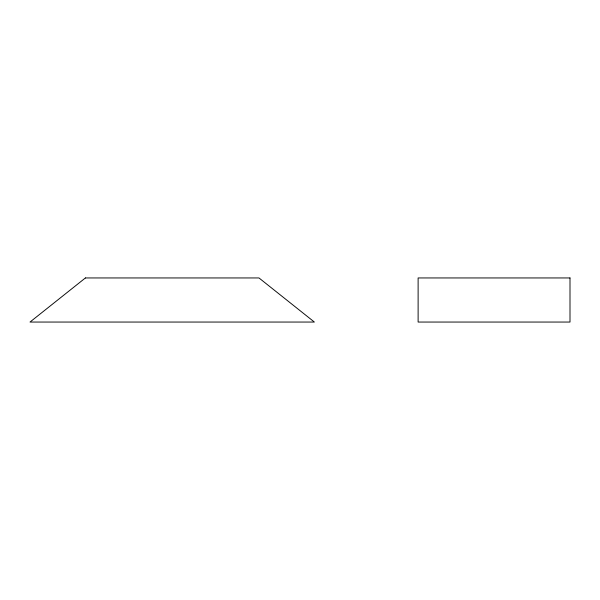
<?xml version="1.0" encoding="UTF-8"?>
<svg xmlns="http://www.w3.org/2000/svg" width="600" height="600" viewBox="0 0 600 600"><rect width="100%" height="100%" fill="white"/><g stroke="black" fill="none" stroke-linecap="round" stroke-linejoin="round"><path stroke-width="0.9" d="M85.41 277.95L30 322.05L314.377 322.05L258.968 277.95L85.41 277.95M570 277.95L418.118 277.95L418.118 322.05L570 322.05L570 277.95"/></g></svg>
